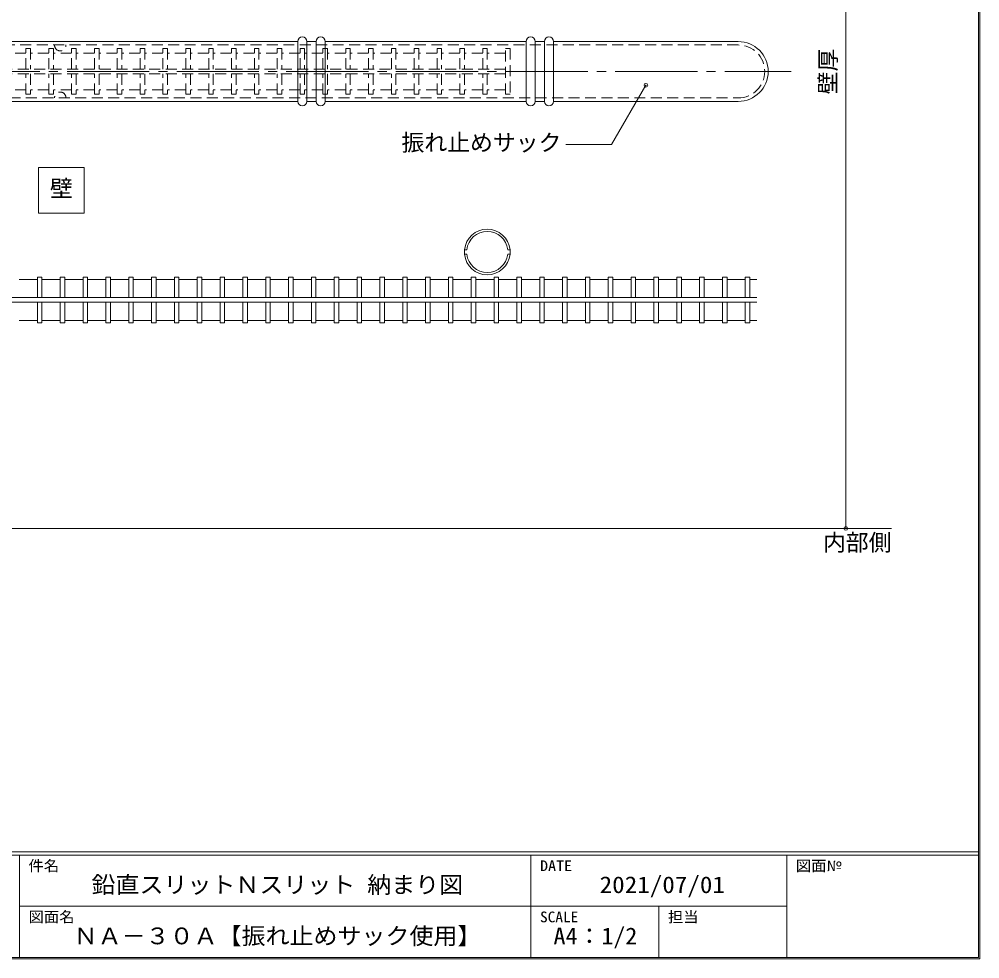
# Model space of a CAD drawing. Units: millimetres at full size, sheet at 1:2; details may follow other scales. Extents: x -891 to 891, y -194 to 194.
# Drawn here: x -540.6 to -330.3, y -194.2 to 11.4 of the extents above; entities that cross this region are included whole.
import ezdxf
from ezdxf.enums import TextEntityAlignment as Align

# ---------------------------------------------------------------- set-up
doc = ezdxf.new("R2010")
doc.units = ezdxf.units.MM
doc.header["$LTSCALE"] = 2
doc.header["$PDMODE"] = 32
doc.header["$PDSIZE"] = 0.8
doc.linetypes.add('CHAIN2', pattern=[12, 9, -1, 1, -1])
doc.linetypes.add('DASHED1', pattern=[1.8, 1.2, -0.6])
doc.layers.add('0-0_', color=7, linetype='Continuous', lineweight=9)
doc.layers.add('1-0_', color=5, linetype='Continuous', lineweight=9)
doc.styles.add('ＭＳ ゴシック', font='')
doc.styles.get('ＭＳ ゴシック').set_extended_font_data('MS Gothic')

msp = doc.modelspace()

# ---------------------------------------------------------------- linework, layer by layer
at = {"layer": '0-0_'}
for p, q in [((-330.28, -194.18), (-330.28, 194.18)), ((-330.56, -170.8), (-890.56, -170.8)), ((-330.56, -171.5), (-890.56, -171.5)), ((-540.56, -171.5), (-540.56, -193.9)), ((-428.56, -171.5), (-428.56, -193.9)), ((-372.56, -171.5), (-372.56, -193.9)), ((-372.56, -182.7), (-540.56, -182.7)), ((-400.56, -182.7), (-400.56, -193.9)), ((-890.84, -194.18), (-330.28, -194.18))]:
    msp.add_line(p, q, dxfattribs=at)
msp.add_lwpolyline([(-330.56, 193.9), (-330.56, -193.9), (-890.56, -193.9)], dxfattribs=at)
at = {"layer": '1-0_', "color": 7}
for p, q in [((-359.61, 100), (-359.61, -100)), ((-349.61, -100), (-685.61, -100))]:
    msp.add_line(p, q, dxfattribs=at)
at = {"layer": '1-0_', "color": 2}
for p, q in [((-479.61, 6.55), (-683.11, 6.55)), ((-479.61, -6.55), (-479.61, 6.55)), ((-477.61, -6.55), (-477.61, 6.55)), ((-475.61, 6.55), (-477.61, 6.55)), ((-475.61, -6.55), (-475.61, 6.55)), ((-429.61, 6.55), (-473.61, 6.55)), ((-473.61, -6.55), (-473.61, 6.55)), ((-429.61, -6.55), (-429.61, 6.55)), ((-427.61, -6.55), (-427.61, 6.55)), ((-425.61, 6.55), (-427.61, 6.55)), ((-425.61, -6.55), (-425.61, 6.55)), ((-383.16, 6.55), (-423.61, 6.55)), ((-423.61, -6.55), (-423.61, 6.55)), ((-683.11, -6.55), (-479.61, -6.55)), ((-477.61, -6.55), (-475.61, -6.55)), ((-473.61, -6.55), (-429.61, -6.55)), ((-427.61, -6.55), (-425.61, -6.55)), ((-423.61, -6.55), (-383.16, -6.55))]:
    msp.add_line(p, q, dxfattribs=at)
at = {"layer": '1-0_', "color": 2, "linetype": 'DASHED1'}
for p, q in [((-383.16, 5.8), (-683.11, 5.8)), ((-683.11, -5.8), (-383.16, -5.8))]:
    msp.add_line(p, q, dxfattribs=at)
at = {"layer": '1-0_', "linetype": 'DASHED1'}
for p, q in [((-539.11, 0.5), (-539.11, 5)), ((-534.11, 0.5), (-534.11, 5)), ((-529.11, 0.5), (-529.11, 5)), ((-524.11, 0.5), (-524.11, 5)), ((-519.11, 0.5), (-519.11, 5)), ((-514.11, 0.5), (-514.11, 5)), ((-509.11, 0.5), (-509.11, 5)), ((-504.11, 0.5), (-504.11, 5)), ((-499.11, 0.5), (-499.11, 5)), ((-494.11, 0.5), (-494.11, 5)), ((-489.11, 0.5), (-489.11, 5)), ((-484.11, 0.5), (-484.11, 5)), ((-479.11, 0.5), (-479.11, 5)), ((-474.11, 0.5), (-474.11, 5)), ((-469.11, 0.5), (-469.11, 5)), ((-464.11, 5), (-463.11, 5)), ((-464.11, 0.5), (-464.11, 5)), ((-463.11, 5), (-463.11, 0.5)), ((-459.11, 5), (-458.11, 5)), ((-459.11, 0.5), (-459.11, 5)), ((-458.11, 5), (-458.11, 0.5)), ((-454.11, 0.5), (-454.11, 5)), ((-449.11, 0.5), (-449.11, 5)), ((-444.11, 0.5), (-444.11, 5)), ((-439.11, 0.5), (-439.11, 5)), ((-434.11, -5), (-434.11, 5)), ((-539.11, -5), (-539.11, -0.5)), ((-538.11, -0.5), (-538.11, -5)), ((-534.11, -5), (-534.11, -0.5)), ((-533.11, -0.5), (-533.11, -5)), ((-529.11, -5), (-529.11, -0.5)), ((-528.11, -0.5), (-528.11, -5)), ((-524.11, -5), (-524.11, -0.5)), ((-523.11, -0.5), (-523.11, -5)), ((-519.11, -5), (-519.11, -0.5)), ((-518.11, -0.5), (-518.11, -5)), ((-514.11, -5), (-514.11, -0.5)), ((-513.11, -0.5), (-513.11, -5)), ((-509.11, -5), (-509.11, -0.5)), ((-508.11, -0.5), (-508.11, -5)), ((-504.11, -5), (-504.11, -0.5)), ((-503.11, -0.5), (-503.11, -5)), ((-499.11, -5), (-499.11, -0.5)), ((-498.11, -0.5), (-498.11, -5)), ((-494.11, -5), (-494.11, -0.5)), ((-493.11, -0.5), (-493.11, -5)), ((-489.11, -5), (-489.11, -0.5)), ((-488.11, -0.5), (-488.11, -5)), ((-484.11, -5), (-484.11, -0.5)), ((-483.11, -0.5), (-483.11, -5)), ((-479.11, -5), (-479.11, -0.5)), ((-478.11, -0.5), (-478.11, -5)), ((-474.11, -5), (-474.11, -0.5)), ((-473.11, -0.5), (-473.11, -5)), ((-469.11, -5), (-469.11, -0.5)), ((-468.11, -0.5), (-468.11, -5)), ((-464.11, -5), (-464.11, -0.5)), ((-463.11, -0.5), (-463.11, -5)), ((-459.11, -5), (-459.11, -0.5)), ((-458.11, -0.5), (-458.11, -5)), ((-454.11, -5), (-454.11, -0.5)), ((-453.11, -0.5), (-453.11, -5)), ((-449.11, -5), (-449.11, -0.5)), ((-448.11, -0.5), (-448.11, -5)), ((-444.11, -5), (-444.11, -0.5)), ((-443.11, -0.5), (-443.11, -5)), ((-439.11, -5), (-439.11, -0.5)), ((-438.11, -0.5), (-438.11, -5)), ((-538.11, -5), (-539.11, -5)), ((-533.11, -5), (-534.11, -5)), ((-528.11, -5), (-529.11, -5)), ((-523.11, -5), (-524.11, -5)), ((-518.11, -5), (-519.11, -5)), ((-513.11, -5), (-514.11, -5)), ((-508.11, -5), (-509.11, -5)), ((-503.11, -5), (-504.11, -5)), ((-498.11, -5), (-499.11, -5)), ((-493.11, -5), (-494.11, -5)), ((-488.11, -5), (-489.11, -5)), ((-483.11, -5), (-484.11, -5)), ((-478.11, -5), (-479.11, -5)), ((-473.11, -5), (-474.11, -5)), ((-468.11, -5), (-469.11, -5)), ((-463.11, -5), (-464.11, -5)), ((-458.11, -5), (-459.11, -5)), ((-453.11, -5), (-454.11, -5)), ((-448.11, -5), (-449.11, -5)), ((-443.11, -5), (-444.11, -5)), ((-438.11, -5), (-439.11, -5)), ((-433.11, -5), (-434.11, -5))]:
    msp.add_line(p, q, dxfattribs=at)
at = {"layer": '1-0_', "color": 4, "linetype": 'DASHED1'}
for p, q in [((-539.11, 4), (-543.11, 4)), ((-534.11, 4), (-538.11, 4)), ((-529.11, 4), (-533.11, 4)), ((-524.11, 4), (-528.11, 4)), ((-519.11, 4), (-523.11, 4)), ((-514.11, 4), (-518.11, 4)), ((-509.11, 4), (-513.11, 4)), ((-504.11, 4), (-508.11, 4)), ((-499.11, 4), (-503.11, 4)), ((-494.11, 4), (-498.11, 4)), ((-489.11, 4), (-493.11, 4)), ((-484.11, 4), (-488.11, 4)), ((-479.11, 4), (-483.11, 4)), ((-474.11, 4), (-478.11, 4)), ((-469.11, 4), (-473.11, 4)), ((-464.11, 4), (-468.11, 4)), ((-459.11, 4), (-463.11, 4)), ((-454.11, 4), (-458.11, 4)), ((-449.11, 4), (-453.11, 4)), ((-444.11, 4), (-448.11, 4)), ((-439.11, 4), (-443.11, 4)), ((-434.11, 4), (-438.11, 4)), ((-434.11, 0.5), (-683.11, 0.5)), ((-434.11, -0.5), (-683.11, -0.5)), ((-539.11, -4), (-543.11, -4)), ((-534.11, -4), (-538.11, -4)), ((-529.11, -4), (-533.11, -4)), ((-524.11, -4), (-528.11, -4)), ((-519.11, -4), (-523.11, -4)), ((-514.11, -4), (-518.11, -4)), ((-509.11, -4), (-513.11, -4)), ((-504.11, -4), (-508.11, -4)), ((-499.11, -4), (-503.11, -4)), ((-494.11, -4), (-498.11, -4)), ((-489.11, -4), (-493.11, -4)), ((-484.11, -4), (-488.11, -4)), ((-479.11, -4), (-483.11, -4)), ((-474.11, -4), (-478.11, -4)), ((-469.11, -4), (-473.11, -4)), ((-464.11, -4), (-468.11, -4)), ((-459.11, -4), (-463.11, -4)), ((-454.11, -4), (-458.11, -4)), ((-449.11, -4), (-453.11, -4)), ((-444.11, -4), (-448.11, -4)), ((-439.11, -4), (-443.11, -4)), ((-434.11, -4), (-438.11, -4))]:
    msp.add_line(p, q, dxfattribs=at)
at = {"layer": '1-0_', "color": 6, "linetype": 'CHAIN2'}
msp.add_line((-818.11, 0), (-371.61, 0), dxfattribs=at)
at = {"layer": '1-0_', "color": 3}
for p, q in [((-443.087, -39), (-442.582, -39)), ((-433.133, -39), (-433.638, -39)), ((-443.087, -40), (-442.582, -40)), ((-433.133, -40), (-433.638, -40))]:
    msp.add_line(p, q, dxfattribs=at)
at = {"layer": '1-0_', "color": 4}
for p, q in [((-540.622, -45.5), (-536.622, -45.5)), ((-535.622, -45.5), (-531.622, -45.5)), ((-530.622, -45.5), (-526.623, -45.5)), ((-525.622, -45.5), (-521.622, -45.5)), ((-520.622, -45.5), (-516.622, -45.5)), ((-515.623, -45.5), (-511.623, -45.5)), ((-510.623, -45.5), (-506.623, -45.5)), ((-505.623, -45.5), (-501.623, -45.5)), ((-500.623, -45.5), (-496.623, -45.5)), ((-495.623, -45.5), (-491.623, -45.5)), ((-490.622, -45.5), (-486.622, -45.5)), ((-485.622, -45.5), (-481.622, -45.5)), ((-480.623, -45.5), (-476.623, -45.5)), ((-475.623, -45.5), (-471.623, -45.5)), ((-470.623, -45.5), (-466.623, -45.5)), ((-465.623, -45.5), (-461.623, -45.5)), ((-460.623, -45.5), (-456.623, -45.5)), ((-455.623, -45.5), (-451.623, -45.5)), ((-450.623, -45.5), (-446.623, -45.5)), ((-445.623, -45.5), (-441.623, -45.5)), ((-440.623, -45.5), (-436.623, -45.5)), ((-435.623, -45.5), (-431.623, -45.5)), ((-430.623, -45.5), (-426.623, -45.5)), ((-425.623, -45.5), (-421.623, -45.5)), ((-420.623, -45.5), (-416.623, -45.5)), ((-415.623, -45.5), (-411.623, -45.5)), ((-410.623, -45.5), (-406.623, -45.5)), ((-405.623, -45.5), (-401.623, -45.5)), ((-400.623, -45.5), (-396.623, -45.5)), ((-395.623, -45.5), (-391.623, -45.5)), ((-390.623, -45.5), (-386.623, -45.5)), ((-385.623, -45.5), (-381.623, -45.5)), ((-380.623, -45.5), (-379.11, -45.5)), ((-540.622, -54.5), (-536.622, -54.5)), ((-535.622, -54.5), (-531.622, -54.5)), ((-530.622, -54.5), (-526.623, -54.5)), ((-525.622, -54.5), (-521.622, -54.5)), ((-520.622, -54.5), (-516.622, -54.5)), ((-515.623, -54.5), (-511.623, -54.5)), ((-510.623, -54.5), (-506.623, -54.5)), ((-505.623, -54.5), (-501.623, -54.5)), ((-500.623, -54.5), (-496.623, -54.5)), ((-495.623, -54.5), (-491.623, -54.5)), ((-490.622, -54.5), (-486.622, -54.5)), ((-485.622, -54.5), (-481.622, -54.5)), ((-480.623, -54.5), (-476.623, -54.5)), ((-475.623, -54.5), (-471.623, -54.5)), ((-470.623, -54.5), (-466.623, -54.5)), ((-465.623, -54.5), (-461.623, -54.5)), ((-460.623, -54.5), (-456.623, -54.5)), ((-455.623, -54.5), (-451.623, -54.5)), ((-450.623, -54.5), (-446.623, -54.5)), ((-445.623, -54.5), (-441.623, -54.5)), ((-440.623, -54.5), (-436.623, -54.5)), ((-435.623, -54.5), (-431.623, -54.5)), ((-430.623, -54.5), (-426.623, -54.5)), ((-425.623, -54.5), (-421.623, -54.5)), ((-420.623, -54.5), (-416.623, -54.5)), ((-415.623, -54.5), (-411.623, -54.5)), ((-410.623, -54.5), (-406.623, -54.5)), ((-405.623, -54.5), (-401.623, -54.5)), ((-400.623, -54.5), (-396.623, -54.5)), ((-395.623, -54.5), (-391.623, -54.5)), ((-390.623, -54.5), (-386.623, -54.5)), ((-385.623, -54.5), (-381.623, -54.5)), ((-380.623, -54.5), (-379.11, -54.5))]:
    msp.add_line(p, q, dxfattribs=at)
at = {"layer": '1-0_'}
for p, q in [((-536.622, -45), (-536.622, -49.5)), ((-536.622, -45), (-535.622, -45)), ((-535.622, -45), (-535.622, -49.5)), ((-531.622, -45), (-530.622, -45)), ((-531.622, -45), (-531.622, -49.5)), ((-530.622, -45), (-530.622, -49.5)), ((-526.623, -45), (-525.622, -45)), ((-526.623, -45), (-526.623, -49.5)), ((-525.622, -45), (-525.622, -49.5)), ((-521.622, -45), (-520.622, -45)), ((-521.622, -45), (-521.622, -49.5)), ((-520.622, -45), (-520.622, -49.5)), ((-516.622, -45), (-515.623, -45)), ((-516.622, -45), (-516.622, -49.5)), ((-515.623, -45), (-515.623, -49.5)), ((-511.623, -45), (-510.623, -45)), ((-511.623, -45), (-511.623, -49.5)), ((-510.623, -45), (-510.623, -49.5)), ((-506.623, -45), (-505.623, -45)), ((-506.623, -45), (-506.623, -49.5)), ((-505.623, -45), (-505.623, -49.5)), ((-501.623, -45), (-500.623, -45)), ((-501.623, -45), (-501.623, -49.5)), ((-500.623, -45), (-500.623, -49.5)), ((-496.623, -45), (-495.623, -45)), ((-496.623, -45), (-496.623, -49.5)), ((-495.623, -45), (-495.623, -49.5)), ((-491.623, -45), (-490.622, -45)), ((-491.623, -45), (-491.623, -49.5)), ((-490.622, -45), (-490.622, -49.5)), ((-486.622, -45), (-486.622, -49.5)), ((-486.622, -45), (-485.622, -45)), ((-485.622, -45), (-485.622, -49.5)), ((-481.622, -45), (-481.622, -49.5)), ((-481.622, -45), (-480.623, -45)), ((-480.623, -45), (-480.623, -49.5)), ((-476.623, -45), (-475.623, -45)), ((-476.623, -45), (-476.623, -49.5)), ((-475.623, -45), (-475.623, -49.5)), ((-471.623, -45), (-470.623, -45)), ((-471.623, -45), (-471.623, -49.5)), ((-470.623, -45), (-470.623, -49.5)), ((-466.623, -45), (-465.623, -45)), ((-466.623, -45), (-466.623, -49.5)), ((-465.623, -45), (-465.623, -49.5)), ((-461.623, -45), (-460.623, -45)), ((-461.623, -45), (-461.623, -49.5)), ((-460.623, -45), (-460.623, -49.5)), ((-456.623, -45), (-456.623, -49.5)), ((-456.623, -45), (-455.623, -45)), ((-455.623, -45), (-455.623, -49.5)), ((-451.623, -45), (-451.623, -49.5)), ((-451.623, -45), (-450.623, -45)), ((-450.623, -45), (-450.623, -49.5)), ((-446.623, -45), (-445.623, -45)), ((-446.623, -45), (-446.623, -49.5)), ((-445.623, -45), (-445.623, -49.5)), ((-441.623, -45), (-440.623, -45)), ((-441.623, -45), (-441.623, -49.5)), ((-440.623, -45), (-440.623, -49.5)), ((-436.623, -45), (-436.623, -49.5)), ((-436.623, -45), (-435.623, -45)), ((-435.623, -45), (-435.623, -49.5)), ((-431.623, -45), (-431.623, -49.5)), ((-431.623, -45), (-430.623, -45)), ((-430.623, -45), (-430.623, -49.5)), ((-426.623, -45), (-425.623, -45)), ((-426.623, -45), (-426.623, -49.5)), ((-425.623, -45), (-425.623, -49.5)), ((-421.623, -45), (-420.623, -45)), ((-421.623, -45), (-421.623, -49.5)), ((-420.623, -45), (-420.623, -49.5)), ((-416.623, -45), (-415.623, -45)), ((-416.623, -45), (-416.623, -49.5)), ((-415.623, -45), (-415.623, -49.5)), ((-411.623, -45), (-410.623, -45)), ((-411.623, -45), (-411.623, -49.5)), ((-410.623, -45), (-410.623, -49.5)), ((-406.623, -45), (-406.623, -49.5)), ((-406.623, -45), (-405.623, -45)), ((-405.623, -45), (-405.623, -49.5)), ((-401.623, -45), (-401.623, -49.5)), ((-401.623, -45), (-400.623, -45)), ((-400.623, -45), (-400.623, -49.5)), ((-396.623, -45), (-395.623, -45)), ((-396.623, -45), (-396.623, -49.5)), ((-395.623, -45), (-395.623, -49.5)), ((-391.623, -45), (-390.623, -45)), ((-391.623, -45), (-391.623, -49.5)), ((-390.623, -45), (-390.623, -49.5)), ((-386.623, -45), (-386.623, -49.5)), ((-386.623, -45), (-385.623, -45)), ((-385.623, -45), (-385.623, -49.5)), ((-381.623, -45), (-381.623, -49.5)), ((-381.623, -45), (-380.623, -45)), ((-380.623, -45), (-380.623, -49.5)), ((-648.11, -49.5), (-379.11, -49.5)), ((-648.11, -50.5), (-379.11, -50.5)), ((-536.622, -55), (-536.622, -50.5)), ((-535.622, -55), (-535.622, -50.5)), ((-531.622, -55), (-531.622, -50.5)), ((-530.622, -55), (-530.622, -50.5)), ((-526.623, -55), (-526.623, -50.5)), ((-525.622, -55), (-525.622, -50.5)), ((-521.622, -55), (-521.622, -50.5)), ((-520.622, -55), (-520.622, -50.5)), ((-516.622, -55), (-516.622, -50.5)), ((-515.623, -55), (-515.623, -50.5)), ((-511.623, -55), (-511.623, -50.5)), ((-510.623, -55), (-510.623, -50.5)), ((-506.623, -55), (-506.623, -50.5)), ((-505.623, -55), (-505.623, -50.5)), ((-501.623, -55), (-501.623, -50.5)), ((-500.623, -55), (-500.623, -50.5)), ((-496.623, -55), (-496.623, -50.5)), ((-495.623, -55), (-495.623, -50.5)), ((-491.623, -55), (-491.623, -50.5)), ((-490.622, -55), (-490.622, -50.5)), ((-486.622, -55), (-486.622, -50.5)), ((-485.622, -55), (-485.622, -50.5)), ((-481.622, -55), (-481.622, -50.5)), ((-480.623, -55), (-480.623, -50.5)), ((-476.623, -55), (-476.623, -50.5)), ((-475.623, -55), (-475.623, -50.5)), ((-471.623, -55), (-471.623, -50.5)), ((-470.623, -55), (-470.623, -50.5)), ((-466.623, -55), (-466.623, -50.5)), ((-465.623, -55), (-465.623, -50.5)), ((-461.623, -55), (-461.623, -50.5)), ((-460.623, -55), (-460.623, -50.5)), ((-456.623, -55), (-456.623, -50.5)), ((-455.623, -55), (-455.623, -50.5)), ((-451.623, -55), (-451.623, -50.5)), ((-450.623, -55), (-450.623, -50.5)), ((-446.623, -55), (-446.623, -50.5)), ((-445.623, -55), (-445.623, -50.5)), ((-441.623, -55), (-441.623, -50.5)), ((-440.623, -55), (-440.623, -50.5)), ((-436.623, -55), (-436.623, -50.5)), ((-435.623, -55), (-435.623, -50.5)), ((-431.623, -55), (-431.623, -50.5)), ((-430.623, -55), (-430.623, -50.5)), ((-426.623, -55), (-426.623, -50.5)), ((-425.623, -55), (-425.623, -50.5)), ((-421.623, -55), (-421.623, -50.5)), ((-420.623, -55), (-420.623, -50.5)), ((-416.623, -55), (-416.623, -50.5)), ((-415.623, -55), (-415.623, -50.5)), ((-411.623, -55), (-411.623, -50.5)), ((-410.623, -55), (-410.623, -50.5)), ((-406.623, -55), (-406.623, -50.5)), ((-405.623, -55), (-405.623, -50.5)), ((-401.623, -55), (-401.623, -50.5)), ((-400.623, -55), (-400.623, -50.5)), ((-396.623, -55), (-396.623, -50.5)), ((-395.623, -55), (-395.623, -50.5)), ((-391.623, -55), (-391.623, -50.5)), ((-390.623, -55), (-390.623, -50.5)), ((-386.623, -55), (-386.623, -50.5)), ((-385.623, -55), (-385.623, -50.5)), ((-381.623, -55), (-381.623, -50.5)), ((-380.623, -55), (-380.623, -50.5)), ((-535.622, -55), (-536.622, -55)), ((-530.622, -55), (-531.622, -55)), ((-525.622, -55), (-526.623, -55)), ((-520.622, -55), (-521.622, -55)), ((-515.623, -55), (-516.622, -55)), ((-510.623, -55), (-511.623, -55)), ((-505.623, -55), (-506.623, -55)), ((-500.623, -55), (-501.623, -55)), ((-495.623, -55), (-496.623, -55)), ((-490.622, -55), (-491.623, -55)), ((-485.622, -55), (-486.622, -55)), ((-480.623, -55), (-481.622, -55)), ((-475.623, -55), (-476.623, -55)), ((-470.623, -55), (-471.623, -55)), ((-465.623, -55), (-466.623, -55)), ((-460.623, -55), (-461.623, -55)), ((-455.623, -55), (-456.623, -55)), ((-450.623, -55), (-451.623, -55)), ((-445.623, -55), (-446.623, -55)), ((-440.623, -55), (-441.623, -55)), ((-435.623, -55), (-436.623, -55)), ((-430.623, -55), (-431.623, -55)), ((-425.623, -55), (-426.623, -55)), ((-420.623, -55), (-421.623, -55)), ((-415.623, -55), (-416.623, -55)), ((-410.623, -55), (-411.623, -55)), ((-405.623, -55), (-406.623, -55)), ((-400.623, -55), (-401.623, -55)), ((-395.623, -55), (-396.623, -55)), ((-390.623, -55), (-391.623, -55)), ((-385.623, -55), (-386.623, -55)), ((-380.623, -55), (-381.623, -55))]:
    msp.add_line(p, q, dxfattribs=at)
at = {"layer": '1-0_', "linetype": 'DASHED1'}
for points in [[(-539.11, 5), (-538.11, 5), (-538.11, 0.5)], [(-534.11, 5), (-533.11, 5), (-533.11, 0.5)], [(-529.11, 5), (-528.11, 5), (-528.11, 0.5)], [(-524.11, 5), (-523.11, 5), (-523.11, 0.5)], [(-519.11, 5), (-518.11, 5), (-518.11, 0.5)], [(-514.11, 5), (-513.11, 5), (-513.11, 0.5)], [(-509.11, 5), (-508.11, 5), (-508.11, 0.5)], [(-504.11, 5), (-503.11, 5), (-503.11, 0.5)], [(-499.11, 5), (-498.11, 5), (-498.11, 0.5)], [(-494.11, 5), (-493.11, 5), (-493.11, 0.5)], [(-489.11, 5), (-488.11, 5), (-488.11, 0.5)], [(-484.11, 5), (-483.11, 5), (-483.11, 0.5)], [(-479.11, 5), (-478.11, 5), (-478.11, 0.5)], [(-474.11, 5), (-473.11, 5), (-473.11, 0.5)], [(-469.11, 5), (-468.11, 5), (-468.11, 0.5)], [(-454.11, 5), (-453.11, 5), (-453.11, 0.5)], [(-449.11, 5), (-448.11, 5), (-448.11, 0.5)], [(-444.11, 5), (-443.11, 5), (-443.11, 0.5)], [(-439.11, 5), (-438.11, 5), (-438.11, 0.5)], [(-434.11, 5), (-433.11, 5), (-433.11, -5)]]:
    msp.add_lwpolyline(points, dxfattribs=at)
at = {"layer": '1-0_', "color": 7}
msp.add_lwpolyline([(-403.385, -3), (-410.885, -15.99), (-420.885, -15.99)], dxfattribs=at)
msp.add_lwpolyline([(-536.36, -31.025), (-526.36, -31.025), (-526.36, -21.025), (-536.36, -21.025)], close=True, dxfattribs=at)
at = {"layer": '1-0_', "color": 2}
for centre, radius, start, end in [((-478.61, 6.55), 1, 90, 180), ((-478.61, 6.55), 1, 0, 90), ((-474.61, 6.55), 1, 90, 180), ((-474.61, 6.55), 1, 0, 90), ((-428.61, 6.55), 1, 90, 180), ((-428.61, 6.55), 1, 0, 90), ((-424.61, 6.55), 1, 90, 180), ((-424.61, 6.55), 1, 0, 90), ((-383.16, 0), 6.55, 270, 90), ((-478.61, -6.55), 1, 180, 270), ((-478.61, -6.55), 1, 270, 0), ((-474.61, -6.55), 1, 180, 270), ((-474.61, -6.55), 1, 270, 0), ((-428.61, -6.55), 1, 180, 270), ((-428.61, -6.55), 1, 270, 0), ((-424.61, -6.55), 1, 180, 270), ((-424.61, -6.55), 1, 270, 0)]:
    msp.add_arc(centre, radius, start, end, dxfattribs=at)
at = {"layer": '1-0_', "color": 2, "linetype": 'DASHED1'}
for centre, radius, start, end in [((-531.61, 5.75), 1.25, 177.70756, 2.29244), ((-383.16, 0), 5.8, 270, 90), ((-531.61, -5.75), 1.25, 357.70756, 182.29244)]:
    msp.add_arc(centre, radius, start, end, dxfattribs=at)
at = {"layer": '1-0_', "color": 4}
for start, end in [(5.73921, 174.2608), (185.73921, 354.2608)]:
    msp.add_arc((-438.11, -39.5), 5, start, end, dxfattribs=at)
at = {"layer": '1-0_', "color": 3}
for centre, radius, start, end in [((-438.11, -39.5), 4.5, 6.37938, 173.62061), ((-437.61, -39.5), 5.5, 174.78407, 185.21593), ((-438.61, -39.5), 5.5, 354.78407, 5.21593), ((-438.11, -39.5), 4.5, 186.37939, 353.62061)]:
    msp.add_arc(centre, radius, start, end, dxfattribs=at)
at = {"layer": '1-0_', "color": 2}
msp.add_point((-403.385, -3), dxfattribs=at)
at = {"layer": '1-0_', "color": 7}
msp.add_point((-359.61, -100), dxfattribs=at)

# ---------------------------------------------------------------- texts
at = {"layer": '0-0_', "style": 'ＭＳ ゴシック'}
for s, width, p in [('件名', 1.05, (-538.56, -175.7)), ('DATE', 1.1, (-426.56, -175.7)), ('図面№', 1.05, (-370.56, -175.7)), ('図面名', 1.05, (-538.56, -186.9)), ('SCALE', 1.05, (-426.56, -186.9)), ('担当', 1.05, (-398.56, -186.9))]:
    msp.add_text(s, height=2.346, dxfattribs=dict(at, width=width)).set_placement(p, align=Align.BOTTOM_LEFT)
at = {"layer": '0-0_', "color": 2, "style": 'ＭＳ ゴシック'}
for s, width, p in [('鉛直スリットＮスリット 納まり図', 1.05, (-524.76, -180.91)), ('2021/07/01', 1.1, (-413.51, -180.91)), ('ＮＡ－３０Ａ【振れ止めサック使用】', 1.05, (-528.66, -192.11)), ('A4：1/2', 1.05, (-423.61, -192.11))]:
    msp.add_text(s, height=3.666, dxfattribs=dict(at, width=width)).set_placement(p, align=Align.BOTTOM_LEFT)
at = {"layer": '1-0_', "color": 7, "style": 'ＭＳ ゴシック'}
msp.add_text('壁厚', height=3.666, rotation=90, dxfattribs=at).set_placement((-360.61, -5), align=Align.BOTTOM_LEFT)
for s, p in [('振れ止めサック', (-456.885, -18.49)), ('壁', (-533.86, -28.525)), ('内部側', (-364.61, -106))]:
    msp.add_text(s, height=3.666, dxfattribs=at).set_placement(p, align=Align.BOTTOM_LEFT)

doc.saveas('drawing.dxf')
